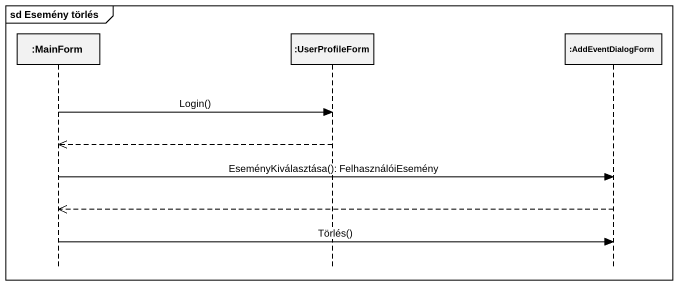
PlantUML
@startuml
mainframe sd Esemény törlés
hide footbox
participant ":MainForm" as MainForm
participant ":UserProfileForm" as UserProfileForm
participant ":AddEventDialogForm" as AddEventDialogForm

MainForm -> UserProfileForm : Login()
UserProfileForm -->> MainForm
MainForm -> AddEventDialogForm : EseményKiválasztása(): FelhasználóiEsemény
AddEventDialogForm -->> MainForm
MainForm -> AddEventDialogForm : Törlés()
@enduml
